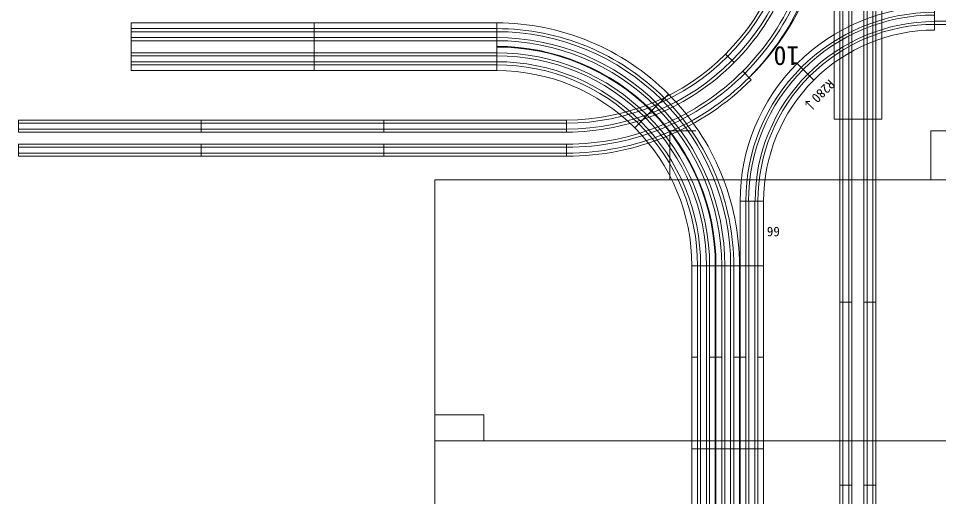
# Model space of a CAD drawing. Units: millimetres, scale not verified. Extents: x -3771 to 23555, y -4805 to 3321.
# Drawn here: x 14412 to 15822, y -3008 to -2276 of the extents above; entities that cross this region are included whole.
import ezdxf
from ezdxf.enums import TextEntityAlignment as Align

# ---------------------------------------------------------------- set-up
doc = ezdxf.new("R2010")
doc.units = ezdxf.units.MM
doc.header["$LTSCALE"] = 8
for name, color, linetype, lineweight in [('0-0', 7, 'Continuous', 9), ('0-1', 7, 'Continuous', 9), ('0-7', 6, 'Continuous', 9), ('0-8', 7, 'Continuous', 9)]:
    doc.layers.add(name, color=color, linetype=linetype, lineweight=lineweight)
doc.styles.add('ＭＳ ゴシック', font='')
doc.styles.get('ＭＳ ゴシック').set_extended_font_data('MS Gothic')

msp = doc.modelspace()

# ---------------------------------------------------------------- linework, layer by layer
at = {"layer": '0-0', "color": 3}
for p, q in [((15661.573, -2430.633), (15661.573, -2150.633)), ((15734.573, -2430.633), (15734.573, -2150.633))]:
    msp.add_line(p, q, dxfattribs=at)
at = {"layer": '0-0'}
for p, q in [((15670.323, -2430.633), (15670.323, -2150.633)), ((15688.823, -2430.633), (15688.823, -2150.633)), ((15707.323, -2430.633), (15707.323, -2150.633)), ((15725.823, -2430.633), (15725.823, -2150.633)), ((15661.573, -2430.633), (15734.573, -2430.633)), ((15670.323, -2710.633), (15670.323, -2430.633)), ((15670.323, -2430.633), (15688.823, -2430.633)), ((15688.823, -2710.633), (15688.823, -2430.633)), ((15707.323, -2710.633), (15707.323, -2430.633)), ((15707.323, -2430.633), (15725.823, -2430.633)), ((15725.823, -2710.633), (15725.823, -2430.633)), ((15670.323, -2990.633), (15670.323, -2710.633)), ((15670.323, -2710.633), (15688.823, -2710.633)), ((15670.323, -2710.633), (15688.823, -2710.633)), ((15688.823, -2990.633), (15688.823, -2710.633)), ((15707.323, -2990.633), (15707.323, -2710.633)), ((15707.323, -2710.633), (15725.823, -2710.633)), ((15707.323, -2710.633), (15725.823, -2710.633)), ((15725.823, -2990.633), (15725.823, -2710.633)), ((15670.323, -3270.633), (15670.323, -2990.633)), ((15670.323, -2990.633), (15688.823, -2990.633)), ((15670.323, -2990.633), (15688.823, -2990.633)), ((15688.823, -3270.633), (15688.823, -2990.633)), ((15707.323, -3270.633), (15707.323, -2990.633)), ((15707.323, -2990.633), (15725.823, -2990.633)), ((15707.323, -2990.633), (15725.823, -2990.633)), ((15725.823, -3270.633), (15725.823, -2990.633))]:
    msp.add_line(p, q, dxfattribs=at)
at = {"layer": '0-0', "color": 2}
for p, q in [((15675.073, -2430.633), (15675.073, -2150.633)), ((15684.073, -2430.633), (15684.073, -2150.633)), ((15712.073, -2430.633), (15712.073, -2150.633)), ((15721.073, -2430.633), (15721.073, -2150.633)), ((15675.073, -2710.633), (15675.073, -2430.633)), ((15684.073, -2710.633), (15684.073, -2430.633)), ((15712.073, -2710.633), (15712.073, -2430.633)), ((15721.073, -2710.633), (15721.073, -2430.633)), ((15675.073, -2990.633), (15675.073, -2710.633)), ((15684.073, -2990.633), (15684.073, -2710.633)), ((15712.073, -2990.633), (15712.073, -2710.633)), ((15721.073, -2990.633), (15721.073, -2710.633)), ((15675.073, -3270.633), (15675.073, -2990.633)), ((15684.073, -3270.633), (15684.073, -2990.633)), ((15712.073, -3270.633), (15712.073, -2990.633)), ((15721.073, -3270.633), (15721.073, -2990.633))]:
    msp.add_line(p, q, dxfattribs=at)
at = {"layer": '0-1'}
for p, q in [((15815.404, -2294.001), (15815.404, -2258.001)), ((15815.643, -2266.751), (15815.643, -2285.251)), ((15815.643, -2285.251), (15885.643, -2285.251)), ((15630.381, -2370.739), (15604.925, -2345.283)), ((15630.381, -2370.739), (15604.925, -2345.283)), ((15517.643, -2556.001), (15553.643, -2556.001)), ((15517.643, -2556.001), (15553.643, -2556.001)), ((15553.643, -2556.001), (15517.643, -2556.001)), ((15526.393, -2655.001), (15526.393, -2556.001)), ((15544.893, -2655.001), (15544.893, -2556.001)), ((15517.643, -2655.001), (15553.643, -2655.001)), ((15517.643, -2655.001), (15553.643, -2655.001)), ((15517.643, -2655.001), (15553.643, -2655.001)), ((15526.393, -2935.001), (15526.393, -2655.001)), ((15544.893, -2935.001), (15544.893, -2655.001)), ((15517.643, -2795.001), (15526.393, -2795.001)), ((15544.893, -2795.001), (15553.643, -2795.001)), ((15517.643, -2935.001), (15553.643, -2935.001)), ((15526.393, -2935.001), (15526.393, -3215.001)), ((15544.893, -2935.001), (15544.893, -3215.001))]:
    msp.add_line(p, q, dxfattribs=at)
at = {"layer": '0-1', "color": 2}
for p, q in [((15815.643, -2280.501), (15885.643, -2280.501)), ((15531.143, -2655.001), (15531.143, -2556.001)), ((15540.143, -2655.001), (15540.143, -2556.001)), ((15531.143, -2935.001), (15531.143, -2655.001)), ((15540.143, -2935.001), (15540.143, -2655.001)), ((15531.143, -2935.001), (15531.143, -3215.001)), ((15540.143, -2935.001), (15540.143, -3215.001))]:
    msp.add_line(p, q, dxfattribs=at)
at = {"layer": '0-1', "color": 3}
for p, q in [((15517.643, -2655.001), (15517.643, -2556.001)), ((15553.643, -2655.001), (15553.643, -2556.001)), ((15517.643, -2935.001), (15517.643, -2655.001)), ((15553.643, -2935.001), (15553.643, -2655.001)), ((15517.643, -2935.001), (15517.643, -3215.001)), ((15553.643, -2935.001), (15553.643, -3215.001))]:
    msp.add_line(p, q, dxfattribs=at)
for radius, start, end in [(298, 90, 134.99995), (262, 90, 135), (298, 135, 179.99995), (262, 135, 180)]:
    msp.add_arc((15815.643, -2556.001), radius, start, end, dxfattribs=at)
at = {"layer": '0-1'}
for radius, start, end in [(289.25, 90, 134.99995), (270.75, 90, 135.00002), (289.25, 135, 179.99995), (270.75, 135, 180.00002)]:
    msp.add_arc((15815.643, -2556.001), radius, start, end, dxfattribs=at)
at = {"layer": '0-1', "color": 2}
for radius, start, end in [(285, 90, 134.99995), (275, 90, 135), (285, 135, 179.99995), (275, 135, 180)]:
    msp.add_arc((15815.643, -2556.001), radius, start, end, dxfattribs=at)
at = {"layer": '0-7'}
for p, q in [((15049.844, -3323.228), (15049.844, -2523.228)), ((15049.844, -2523.228), (16249.844, -2523.228)), ((15049.844, -2923.228), (16249.844, -2923.228))]:
    msp.add_line(p, q, dxfattribs=at)
at = {"layer": '0-7', "color": 4}
for points in [[(15449.844, -2448.228), (15409.844, -2448.228), (15409.844, -2523.228)], [(15849.844, -2448.228), (15809.844, -2448.228), (15809.844, -2523.228)], [(15124.844, -2923.228), (15124.844, -2883.228), (15049.844, -2883.228)]]:
    msp.add_lwpolyline(points, dxfattribs=at)
at = {"layer": '0-8', "color": 3}
for p, q in [((14864.643, -2283), (14584.643, -2283)), ((14864.643, -2283), (15144.643, -2283)), ((14864.643, -2356), (14584.643, -2356)), ((14864.643, -2356), (15144.643, -2356)), ((15443.643, -2655), (15443.643, -2935)), ((15479.643, -2655), (15479.643, -2935)), ((15480.643, -2655), (15480.643, -2935)), ((15516.643, -2655), (15516.643, -2935)), ((15443.643, -2935), (15443.643, -3215)), ((15479.643, -2935), (15479.643, -3215)), ((15480.643, -2935), (15480.643, -3215)), ((15516.643, -2935), (15516.643, -3215))]:
    msp.add_line(p, q, dxfattribs=at)
at = {"layer": '0-8'}
for p, q in [((14584.643, -2356), (14584.643, -2283)), ((14584.643, -2356), (14584.643, -2283)), ((14864.643, -2283), (14864.643, -2356)), ((15144.643, -2283), (15144.643, -2319)), ((15144.643, -2283), (15144.643, -2356)), ((15144.643, -2283), (15144.643, -2319)), ((14864.643, -2291.75), (14584.643, -2291.75)), ((14864.643, -2291.75), (15144.643, -2291.75)), ((14864.643, -2310.25), (14584.643, -2310.25)), ((14864.643, -2310.25), (15144.643, -2310.25)), ((15144.643, -2320), (15144.643, -2356)), ((15144.643, -2320), (15144.643, -2356)), ((14864.643, -2328.75), (14584.643, -2328.75)), ((14864.643, -2328.75), (15144.643, -2328.75)), ((15495.418, -2330.775), (15508.5, -2343.857)), ((14864.643, -2347.25), (14584.643, -2347.25)), ((14864.643, -2347.25), (15144.643, -2347.25)), ((15521.581, -2356.938), (15534.663, -2370.02)), ((15382.231, -2417.412), (15407.687, -2391.956)), ((15356.068, -2443.575), (15381.524, -2418.119)), ((15356.068, -2443.575), (15381.524, -2418.119)), ((14691.643, -2431.75), (14411.643, -2431.75)), ((14411.643, -2450.25), (14411.643, -2431.75)), ((14971.643, -2431.75), (14691.643, -2431.75)), ((14691.643, -2450.25), (14691.643, -2431.75)), ((14691.643, -2450.25), (14691.643, -2431.75)), ((14971.643, -2450.25), (14971.643, -2431.75)), ((14971.643, -2450.25), (14971.643, -2431.75)), ((14971.643, -2431.75), (15251.643, -2431.75)), ((15251.643, -2431.75), (15251.643, -2450.25)), ((14691.643, -2450.25), (14411.643, -2450.25)), ((14971.643, -2450.25), (14691.643, -2450.25)), ((14971.643, -2450.25), (15251.643, -2450.25)), ((14691.643, -2468.75), (14411.643, -2468.75)), ((14411.643, -2487.25), (14411.643, -2468.75)), ((14971.643, -2468.75), (14691.643, -2468.75)), ((14691.643, -2487.25), (14691.643, -2468.75)), ((14691.643, -2487.25), (14691.643, -2468.75)), ((14971.643, -2487.25), (14971.643, -2468.75)), ((14971.643, -2487.25), (14971.643, -2468.75)), ((14971.643, -2468.75), (15251.643, -2468.75)), ((15251.643, -2468.75), (15251.643, -2487.25)), ((14691.643, -2487.25), (14411.643, -2487.25)), ((14971.643, -2487.25), (14691.643, -2487.25)), ((14971.643, -2487.25), (15251.643, -2487.25)), ((15479.643, -2655), (15443.643, -2655)), ((15452.393, -2655), (15452.393, -2935)), ((15470.893, -2655), (15470.893, -2935)), ((15516.643, -2655), (15480.643, -2655)), ((15489.393, -2655), (15489.393, -2935)), ((15507.893, -2655), (15507.893, -2935)), ((15452.393, -2795), (15443.643, -2795)), ((15479.643, -2795), (15470.893, -2795)), ((15489.393, -2795), (15480.643, -2795)), ((15516.643, -2795), (15507.893, -2795)), ((15479.643, -2935), (15443.643, -2935)), ((15479.643, -2935), (15443.643, -2935)), ((15452.393, -2935), (15452.393, -3215)), ((15470.893, -2935), (15470.893, -3215)), ((15516.643, -2935), (15480.643, -2935)), ((15516.643, -2935), (15480.643, -2935)), ((15489.393, -2935), (15489.393, -3215)), ((15507.893, -2935), (15507.893, -3215))]:
    msp.add_line(p, q, dxfattribs=at)
at = {"layer": '0-8', "color": 2}
for p, q in [((14864.643, -2296.5), (14584.643, -2296.5)), ((14864.643, -2296.5), (15144.643, -2296.5)), ((14864.643, -2305.5), (14584.643, -2305.5)), ((14864.643, -2305.5), (15144.643, -2305.5)), ((14864.643, -2333.5), (14584.643, -2333.5)), ((14864.643, -2333.5), (15144.643, -2333.5)), ((14864.643, -2342.5), (14584.643, -2342.5)), ((14864.643, -2342.5), (15144.643, -2342.5)), ((14691.643, -2436.5), (14411.643, -2436.5)), ((14971.643, -2436.5), (14691.643, -2436.5)), ((14971.643, -2436.5), (15251.643, -2436.5)), ((14691.643, -2445.5), (14411.643, -2445.5)), ((14971.643, -2445.5), (14691.643, -2445.5)), ((14971.643, -2445.5), (15251.643, -2445.5)), ((14691.643, -2473.5), (14411.643, -2473.5)), ((14971.643, -2473.5), (14691.643, -2473.5)), ((14971.643, -2473.5), (15251.643, -2473.5)), ((14691.643, -2482.5), (14411.643, -2482.5)), ((14971.643, -2482.5), (14691.643, -2482.5)), ((14971.643, -2482.5), (15251.643, -2482.5)), ((15457.143, -2655), (15457.143, -2935)), ((15466.143, -2655), (15466.143, -2935)), ((15494.143, -2655), (15494.143, -2935)), ((15503.143, -2655), (15503.143, -2935)), ((15457.143, -2935), (15457.143, -3215)), ((15466.143, -2935), (15466.143, -3215)), ((15494.143, -2935), (15494.143, -3215)), ((15503.143, -2935), (15503.143, -3215))]:
    msp.add_line(p, q, dxfattribs=at)
at = {"layer": '0-8'}
for centre, radius, start, end in [((15251.643, -2087), 344.75, 315, 0), ((15251.643, -2087), 363.25, 315, 0), ((15251.643, -2087), 381.75, 315, 0), ((15251.571, -2080.633), 400.25, 315, 359.08844), ((15144.643, -2655), 363.25, 45, 90), ((15144.643, -2655), 344.75, 45, 90), ((15144.643, -2655), 326.25, 45, 90), ((15251.643, -2087), 344.75, 270, 315), ((15144.643, -2655), 307.75, 45, 90), ((15251.643, -2087), 363.25, 270, 315), ((15251.643, -2087), 381.75, 270, 315), ((15251.643, -2087), 400.25, 270, 315), ((15144.643, -2655), 344.75, 0, 45), ((15144.643, -2655), 363.25, 0, 45), ((15144.643, -2655), 326.25, 0, 45), ((15144.643, -2655), 307.75, 0, 45)]:
    msp.add_arc(centre, radius, start, end, dxfattribs=at)
at = {"layer": '0-8', "color": 2}
for centre, radius, start, end in [((15251.643, -2087), 349.5, 315, 0), ((15251.643, -2087), 358.5, 315, 0), ((15251.643, -2087), 386.5, 315, 0), ((15251.643, -2087), 395.5, 315, 0), ((15144.643, -2655), 358.5, 45, 90), ((15144.643, -2655), 349.5, 45, 90), ((15144.643, -2655), 321.5, 45, 90), ((15251.643, -2087), 349.5, 270, 315), ((15251.643, -2087), 358.5, 270, 315), ((15144.643, -2655), 312.5, 45, 90), ((15251.643, -2087), 386.5, 270, 315), ((15251.643, -2087), 395.5, 270, 315), ((15144.643, -2655), 349.5, 0, 45), ((15144.643, -2655), 358.5, 0, 45), ((15144.643, -2655), 312.5, 0, 45), ((15144.643, -2655), 321.5, 0, 45)]:
    msp.add_arc(centre, radius, start, end, dxfattribs=at)
at = {"layer": '0-8', "color": 3}
for radius, start, end in [(372, 45, 90), (336, 45, 90), (335, 45, 90), (299, 45, 90), (372, 0, 45), (335, 0, 45), (336, 0, 45), (299, 0, 45)]:
    msp.add_arc((15144.643, -2655), radius, start, end, dxfattribs=at)

# ---------------------------------------------------------------- texts
at = {"layer": '0-1', "color": 3, "style": 'ＭＳ ゴシック'}
msp.add_text('10', height=29.33, rotation=180, dxfattribs=at).set_placement((15608.649, -2310.295), align=Align.BOTTOM_LEFT)
at = {"layer": '0-1', "style": 'ＭＳ ゴシック'}
msp.add_text('R280↓', height=14.66, rotation=225, dxfattribs=at).set_placement((15650.917, -2365.186), align=Align.BOTTOM_LEFT)
msp.add_text('99', height=14.66, dxfattribs=at).set_placement((15558.61, -2614.127), align=Align.BOTTOM_LEFT)

doc.saveas('drawing.dxf')
